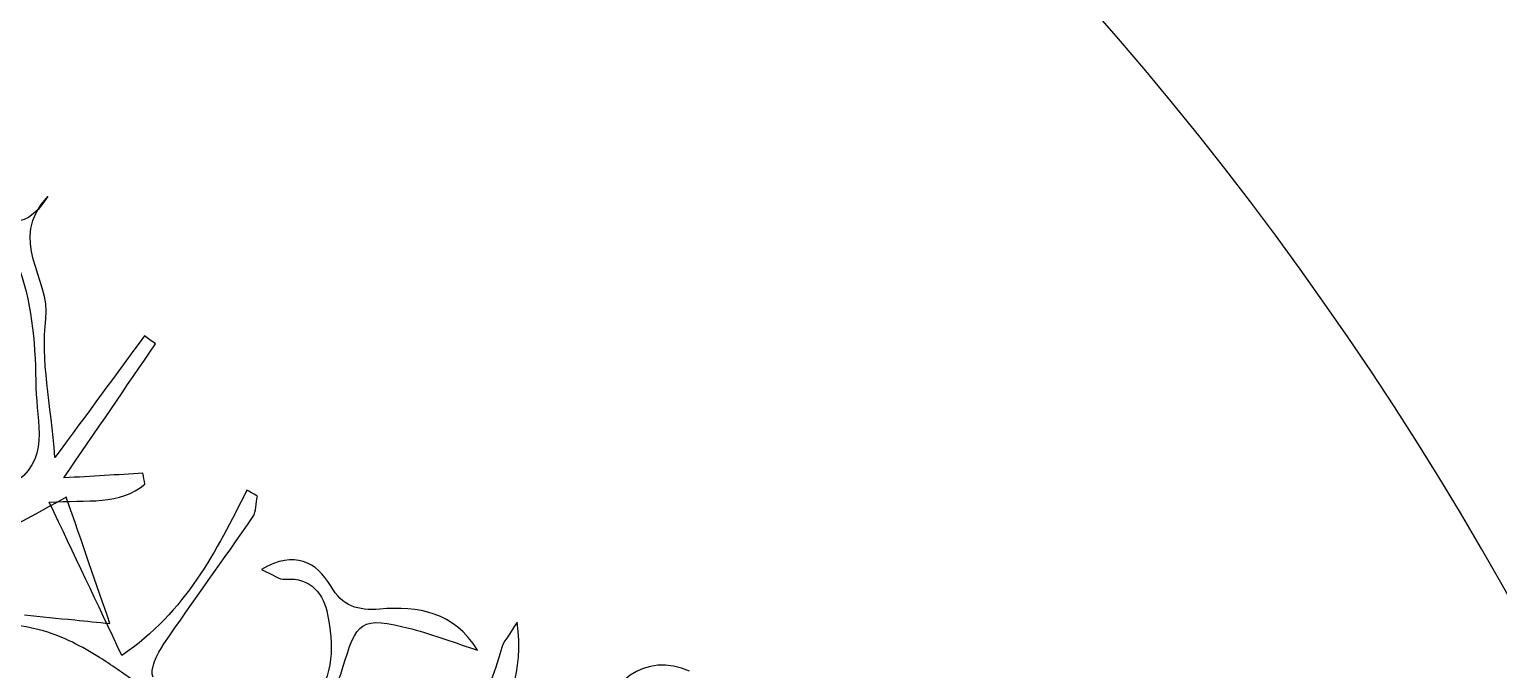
# Model space of a CAD drawing. Extents: x 0 to 430, y 0 to 430.
# Drawn here: x 300.1 to 384, y 305.8 to 342.4 of the extents above; entities that cross this region are included whole.
import ezdxf

# ---------------------------------------------------------------- set-up
doc = ezdxf.new("R2010")
doc.units = 0
doc.layers.add('Calque_1', color=7, linetype='CONTINUOUS')

msp = doc.modelspace()

# ---------------------------------------------------------------- linework, layer by layer
at = {"layer": 'Calque_1', "color": 7}
msp.add_lwpolyline([(302.1772, 315.65985), (302.17467, 315.65985)], dxfattribs=at)
msp.add_lwpolyline([(302.1752, 315.6588)], close=True, dxfattribs=at)
for points in [[(215, 429.85545), (333.66139, 429.85544), (429.85545, 333.66137), (429.85545, 214.99998)], [(409.36881, 214.99871), (409.36881, 266.53832), (388.89064, 315.96751), (352.43947, 352.41151)], [(301.12786, 332.82645), (299.56512, 330.42856), (298.3914, 331.55641), (297.15011, 332.71982)], [(301.00501, 325.84562), (301.29087, 328.1248), (298.76777, 330.3222), (301.12786, 332.82645)], [(299.52057, 328.60558), (300.26259, 326.51319), (300.40768, 324.14322), (300.44208, 321.88675)], [(301.52799, 317.93225), (301.28126, 321.02801), (300.70958, 323.49095), (301.00501, 325.84562)], [(306.63161, 324.8734), (305.02234, 322.685), (303.41319, 320.49636), (301.52799, 317.93225)], [(307.26751, 324.40929), (307.05558, 324.56411), (306.84357, 324.71889), (306.63161, 324.8734)], [(302.02937, 316.76504), (303.88696, 319.4757), (305.57712, 321.94251), (307.26751, 324.40929)], [(300.44208, 321.88675), (300.47078, 319.98334), (301.31354, 317.67409), (299.01997, 316.36139)], [(301.20279, 315.37959), (303.37433, 315.5215), (305.24035, 315.20645), (306.6685, 316.40157)], [(306.55144, 317.03191), (305.1006, 316.94631), (303.65005, 316.86074), (302.02937, 316.76504)], [(306.6685, 316.40157), (306.6293, 316.61159), (306.5905, 316.82163), (306.55144, 317.03191)], [(302.1752, 315.65885), (299.45401, 314.18084), (296.97185, 312.83258), (294.00619, 311.22191)], [(302.17467, 315.65985), (302.17483, 315.65945), (302.17507, 315.65921), (302.1752, 315.65885)], [(302.1752, 315.65885), (302.17573, 315.65915), (302.1762, 315.65959), (302.1772, 315.65985)], [(304.66652, 308.45201), (303.87727, 310.73466), (303.08238, 313.03496), (302.1752, 315.6588)], [(312.49232, 316.07174), (310.74197, 312.60705), (309.00807, 309.12838), (305.3487, 306.63534)], [(313.08424, 315.72636), (312.887, 315.84145), (312.6898, 315.95661), (312.49232, 316.07174)], [(312.83149, 314.54522), (313.04234, 314.85174), (313.00594, 315.32842), (313.08424, 315.72636)], [(305.3487, 306.63534), (303.93233, 309.62255), (302.61831, 312.39426), (301.20279, 315.37959)], [(307.75226, 307.29005), (309.40765, 309.73388), (311.15747, 312.1137), (312.83149, 314.54522)], [(317.25672, 310.62241), (316.46673, 311.93785), (315.23282, 312.67733), (313.31644, 311.53774)], [(313.31644, 311.53774), (313.98166, 311.25192), (314.34276, 310.94929), (314.67267, 310.98039)], [(314.67267, 310.98039), (316.18254, 311.12284), (316.87922, 310.08117), (317.0907, 308.98041)], [(320.07763, 309.28259), (318.82128, 309.18086), (317.97337, 309.42838), (317.25672, 310.62241)], [(299.79136, 308.96051), (300.72317, 308.85077), (301.67434, 308.75873), (302.65682, 308.6613)], [(317.0907, 308.98041), (317.4186, 307.27394), (317.51985, 305.51734), (316.2331, 303.96698)], [(317.93808, 305.84308), (318.7658, 308.59402), (318.93016, 308.91615), (321.91114, 308.14634)], [(325.66373, 306.93346), (324.32123, 309.12292), (322.26809, 309.4601), (320.07763, 309.28259)], [(302.52663, 307.38638), (301.30349, 307.98089), (300.01595, 308.36714), (298.57029, 308.38529)], [(302.65682, 308.6613), (303.31182, 308.5963), (303.98032, 308.52885), (304.66652, 308.45201)], [(321.91114, 308.14634), (323.1817, 307.81842), (324.41397, 307.34231), (325.66373, 306.93346)], [(326.20483, 301.96267), (327.37577, 303.69955), (328.35885, 305.67298), (327.91602, 308.53167)], [(327.91602, 308.53167), (327.41328, 307.71067), (327.13451, 307.42188), (327.04371, 307.08275)], [(304.07074, 306.51977), (303.56298, 306.83842), (303.05077, 307.13161), (302.52663, 307.38638)], [(307.13271, 305.39183), (306.90757, 305.78947), (307.38131, 306.74253), (307.75226, 307.29005)], [(305.08306, 305.85159), (304.7463, 306.08318), (304.40933, 306.30727), (304.07074, 306.51977)], [(327.04371, 307.08275), (325.41782, 301.02025), (320.88755, 297.30944), (316.19262, 293.77087)], [(337.76947, 305.744), (335.32991, 306.85869), (332.7846, 305.1601), (332.876, 302.22541)], [(306.09541, 305.13794), (305.75624, 305.38104), (305.41972, 305.6201), (305.08306, 305.85159)], [(315.17075, 301.71597), (316.25226, 302.97096), (317.48072, 304.32278), (317.93808, 305.84308)]]:
    msp.add_open_spline(points, degree=3, dxfattribs=at)

doc.saveas('drawing.dxf')
